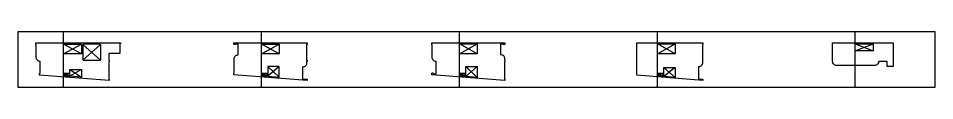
# Model space of a CAD drawing. Header units: inches. Extents: x 130993 to 274375, y -5108 to 103559.
# Drawn here: x 154676 to 162778, y 46058 to 46555 of the extents above; entities that cross this region are included whole.
import ezdxf

# ---------------------------------------------------------------- set-up
doc = ezdxf.new("R2010")
doc.units = ezdxf.units.IN
doc.header["$MEASUREMENT"] = 0
doc.layers.add('Elevation3', color=74, linetype='Continuous', lineweight=13)
doc.layers.add('H-HATCH', color=9, linetype='Continuous', lineweight=9)

msp = doc.modelspace()

# ---------------------------------------------------------------- linework, layer by layer
at = {"layer": 'Defpoints'}
for p, q in [((155076.51, 46058.41), (155076.51, 46554.63)), ((156826.36, 46058.41), (156826.36, 46554.63)), ((158576.22, 46058.41), (158576.22, 46554.63)), ((160326.07, 46058.41), (160326.07, 46554.63)), ((162075.93, 46058.41), (162075.93, 46554.63))]:
    msp.add_line(p, q, dxfattribs=at)
at = {"layer": 'Elevation3', "lineweight": 30}
for p, q in [((155233.51, 46356.55), (155076.51, 46441.55)), ((155076.51, 46356.55), (155233.51, 46441.55)), ((155249.51, 46437.55), (155399.51, 46303.55)), ((155249.51, 46303.55), (155399.51, 46437.55)), ((156595.36, 46439.55), (156585.36, 46439.55)), ((156595.36, 46439.55), (156595.36, 46441.55)), ((156983.36, 46356.55), (156826.36, 46441.55)), ((156826.36, 46356.55), (156983.36, 46441.55)), ((158733.22, 46356.55), (158576.22, 46444.55)), ((158576.22, 46356.55), (158733.22, 46444.55)), ((158964.22, 46439.55), (158964.22, 46439.55)), ((160483.07, 46356.55), (160326.07, 46444.55)), ((160326.07, 46356.55), (160483.07, 46444.55)), ((162075.93, 46444.55), (162232.93, 46384.55)), ((162075.93, 46384.55), (162232.93, 46444.55)), ((155076.51, 46181.55), (155127.51, 46159.98)), ((155127.51, 46181.55), (155076.51, 46164.09)), ((155132.51, 46216.55), (155233.51, 46151.45)), ((155233.51, 46216.55), (155132.51, 46159.57)), ((156826.36, 46181.55), (156877.36, 46159.98)), ((156877.36, 46181.55), (156826.36, 46164.09)), ((156882.36, 46243.55), (156983.36, 46151.43)), ((156983.36, 46243.55), (156882.36, 46159.57)), ((158345.22, 46184.68), (158335.22, 46185.49)), ((158345.22, 46182.72), (158345.22, 46184.67)), ((158576.22, 46181.55), (158627.22, 46156.97)), ((158627.22, 46181.55), (158576.22, 46161.08)), ((158627.22, 46181.55), (158627.22, 46159.98)), ((158632.22, 46243.55), (158733.22, 46148.42)), ((158733.22, 46243.55), (158632.22, 46156.56)), ((160326.07, 46181.55), (160373.07, 46157.29)), ((160373.07, 46181.55), (160326.07, 46161.08)), ((160382.07, 46234.55), (160483.07, 46148.42)), ((160483.07, 46234.55), (160382.07, 46156.56))]:
    msp.add_line(p, q, dxfattribs=at)
for points in [[(154676, 46554.63), (162778.02, 46554.63), (162778.02, 46058.41), (154676, 46058.41)], [(155233.51, 46356.55), (155076.51, 46356.55), (155076.51, 46441.55), (155233.51, 46441.55)], [(156983.36, 46356.55), (156826.36, 46356.55), (156826.36, 46441.55), (156983.36, 46441.55)], [(158733.22, 46356.55), (158576.22, 46356.55), (158576.22, 46444.55), (158733.22, 46444.55)], [(160483.07, 46356.55), (160326.07, 46356.55), (160326.07, 46444.55), (160483.07, 46444.55)], [(162075.93, 46444.55), (162232.93, 46444.55), (162232.93, 46384.55), (162075.93, 46384.55)], [(155132.51, 46216.55), (155233.51, 46216.55), (155233.51, 46151.45), (155132.51, 46159.57)], [(156983.36, 46243.55), (156882.36, 46243.55), (156882.36, 46159.57), (156983.36, 46151.43)], [(158632.22, 46243.55), (158733.22, 46243.55), (158733.22, 46148.42), (158632.22, 46156.56)], [(160373.07, 46181.55), (160326.07, 46181.55), (160326.07, 46161.08), (160373.07, 46157.29)], [(160382.07, 46234.55), (160483.07, 46234.55), (160483.07, 46148.42), (160382.07, 46156.56)]]:
    msp.add_lwpolyline(points, close=True, dxfattribs=at)
for points in [[(155406.51, 46303.55), (155406.51, 46437.55), (155399.51, 46437.55), (155399.51, 46441.55), (155249.51, 46441.55), (155249.51, 46437.55), (155245.51, 46437.55), (155245.51, 46303.55), (155249.51, 46303.55), (155249.51, 46301.55), (155399.51, 46301.55), (155399.51, 46303.55), (155406.51, 46303.55)], [(155076.51, 46181.55), (155076.51, 46164.09), (155127.51, 46159.98), (155127.51, 46181.55), (155076.51, 46181.55)], [(156826.36, 46181.55), (156826.36, 46164.09), (156877.36, 46159.98), (156877.36, 46181.55), (156826.36, 46181.55)], [(158576.22, 46181.55), (158576.22, 46161.08), (158627.22, 46156.97), (158627.22, 46181.55), (158576.22, 46181.55)]]:
    msp.add_lwpolyline(points, dxfattribs=at)
for points in [[(156585.36, 46439.55), (156581.36, 46439.55), (156581.36, 46453.55), (157228.36, 46453.55), (157228.36, 46439.55), (157225.36, 46439.55), (157225.36, 46301.55), (157228.36, 46301.55), (157228.36, 46287.55), (157225.36, 46287.55), (157225.36, 46277.55, -0.4294017), (157189.36, 46239.55), (157189.36, 46134.81), (157214.2, 46132.81), (157214.36, 46134.8), (157228.36, 46133.67)], [(157228.36, 46133.67), (157228.36, 46133.67), (157228.36, 46119.62), (156581.36, 46171.81), (156581.36, 46185.81), (156584.36, 46185.57), (156584.36, 46312.55, -0.4142136), (156620.36, 46348.55), (156620.36, 46441.55), (156595.36, 46441.55)], [(158345.22, 46182.72), (158370.22, 46180.71), (158370.22, 46289.55, -0.4142136), (158334.22, 46325.55), (158334.22, 46439.55), (158331.22, 46439.55), (158331.22, 46453.55), (158978.22, 46453.55), (158978.22, 46439.55), (158964.22, 46439.55), (158964.22, 46441.55), (158939.22, 46441.55), (158939.22, 46351.55, -0.4142136), (158975.22, 46315.55), (158975.22, 46301.55), (158978.22, 46301.55), (158978.22, 46287.55), (158975.22, 46287.55), (158975.22, 46133.91), (158978.22, 46133.67), (158978.22, 46119.62), (158331.22, 46171.81), (158331.22, 46185.81), (158335.22, 46185.49)]]:
    msp.add_lwpolyline(points, format="xyb", dxfattribs=at)
for points in [[(160728.07, 46119.62), (160144.07, 46166.73), (160144.07, 46453.55), (160728.07, 46453.55), (160728.07, 46439.55), (160725.07, 46439.55), (160725.07, 46277.55, -0.4142136), (160689.07, 46241.55), (160689.07, 46136.82), (160728.07, 46133.67)], [(161875.93, 46453.55), (162410.93, 46453.55), (162410.93, 46245.97), (162358.93, 46245.97), (162358.93, 46289.55), (162282.93, 46289.55, -0.4142136), (162246.93, 46253.55), (161911.93, 46253.55, -0.4142136), (161875.93, 46289.55)]]:
    msp.add_lwpolyline(points, format="xyb", close=True, dxfattribs=at)
at = {"layer": 'H-HATCH', "lineweight": 30}
msp.add_lwpolyline([(155475.51, 46301.55), (155478.51, 46301.55), (155478.51, 46287.55), (155475.51, 46287.55), (155475.51, 46133.99), (155478.51, 46133.67), (155478.51, 46119.62), (154864.51, 46169.15), (154864.51, 46183.15), (154870.51, 46182.67), (154870.51, 46289.55, -0.4142136), (154834.51, 46325.55), (154834.51, 46439.55), (154831.51, 46439.55), (154831.51, 46453.55), (155478.51, 46453.55), (155580.51, 46453.55), (155580.51, 46444.55), (155574.51, 46444.55), (155574.51, 46359.55), (155475.51, 46359.55), (155475.51, 46301.55)], format="xyb", dxfattribs=at)

doc.saveas('drawing.dxf')
